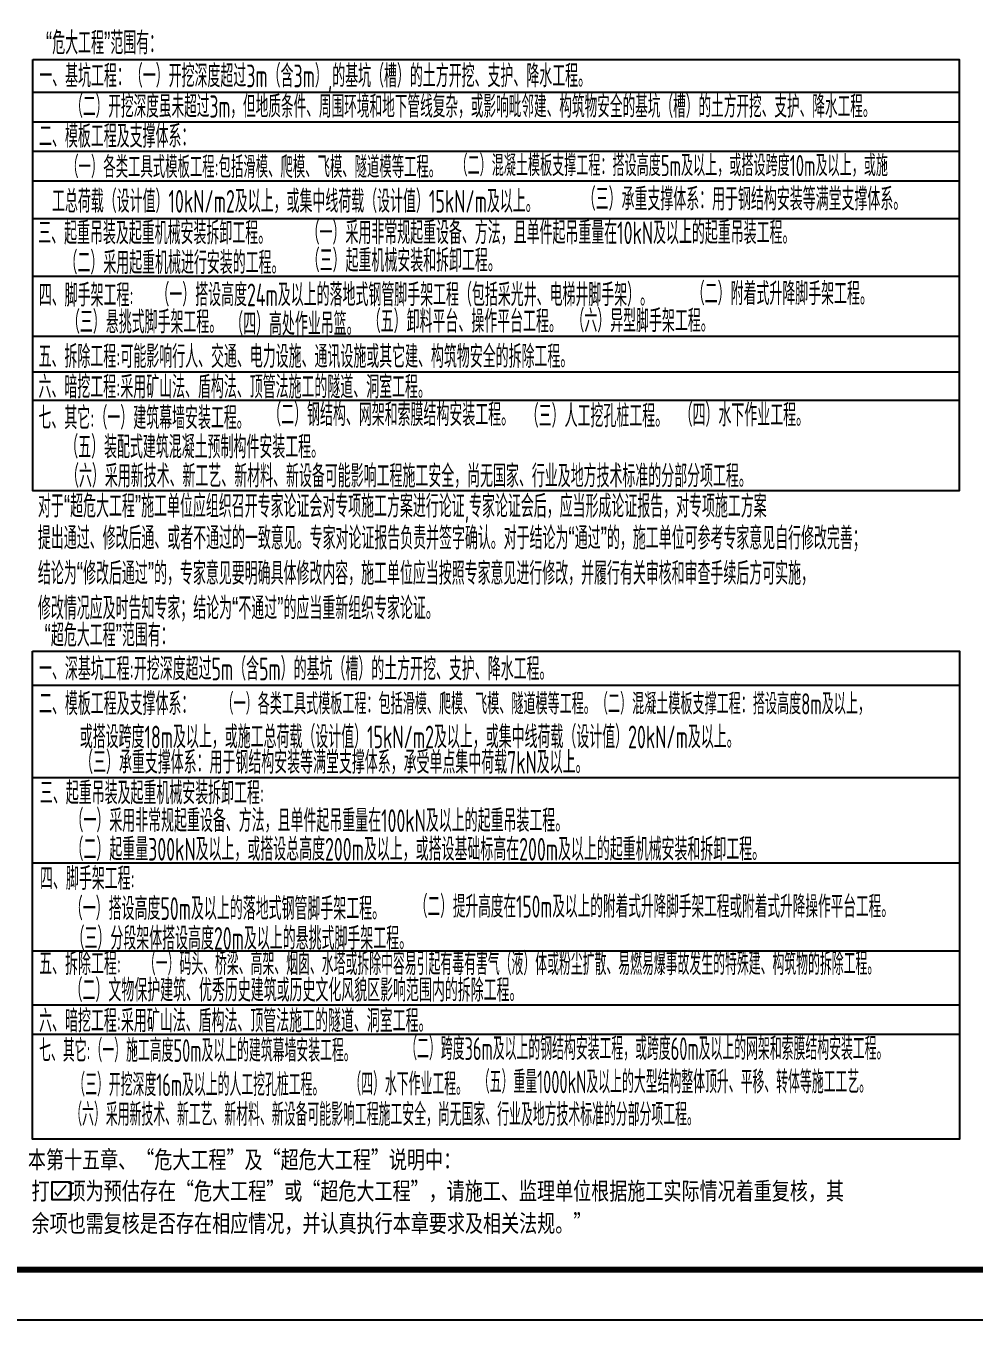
# Model space of a CAD drawing. Extents: x -1058961 to 23600, y -449123 to 2751847.
# Drawn here: x -578989 to -560191, y -12320 to 13348 of the extents above; entities that cross this region are included whole.
import ezdxf

# ---------------------------------------------------------------- set-up
doc = ezdxf.new("R2010")
doc.units = 0
doc.header["$LTSCALE"] = 1000
doc.layers.get('0').update_dxf_attribs({"linetype": 'CONTINUOUS'})
for name, color, linetype in [('0-R-防护门', 4, 'CONTINUOUS'), ('AXIS', 3, 'CONTINUOUS'), ('C-SHET-TTLB', 11, 'CONTINUOUS'), ('SM', 7, 'CONTINUOUS'), ('STEEL', 7, 'CONTINUOUS')]:
    doc.layers.add(name, color=color, linetype=linetype)
doc.styles.add('st', font='', dxfattribs={"width": 0.85})
doc.styles.add('TSSD_REIN', font='tssdeng.shx', dxfattribs={"width": 0.7, "height": 300, "bigfont": 'tssdchn.shx'})
doc.styles.get('st').set_extended_font_data('SimSun')

msp = doc.modelspace()

# ---------------------------------------------------------------- linework, layer by layer
at = {"color": 6, "const_width": 30}
msp.add_lwpolyline([(-578191.79, -9645.92), (-578359.34, -9850.56), (-578416.86, -9780.31)], dxfattribs=at)
at = {"layer": '0-R-防护门'}
for p, q in [((-578849.43, 12031.49), (-560488.08, 12031.49)), ((-578849.43, 11442.73), (-560488.08, 11442.73)), ((-578849.43, 10863.95), (-560488.08, 10863.95)), ((-578849.43, 10275.19), (-560488.08, 10275.19)), ((-578849.43, 9530.41), (-560488.08, 9530.41)), ((-578849.43, 8383.99), (-560488.08, 8383.99)), ((-578849.43, 7196.94), (-560488.08, 7196.94)), ((-578849.43, 6484.72), (-560488.08, 6484.72)), ((-578849.43, 5926.11), (-560488.08, 5926.11)), ((-578849.43, 272.29), (-560488.08, 272.29)), ((-578849.43, -1557.2), (-560488.08, -1557.2)), ((-578849.43, -3250.25), (-560488.08, -3250.25)), ((-578849.43, -4994.94), (-560488.08, -4994.94)), ((-578849.43, -6068), (-560488.08, -6068)), ((-578849.43, -6648.51), (-560488.08, -6648.51))]:
    msp.add_line(p, q, dxfattribs=at)
for points in [[(-578849.43, 12680.13), (-560488.08, 12680.13), (-560488.08, 4124.44), (-578849.43, 4124.44)], [(-578857.5, 947.91), (-560479.16, 947.91), (-560479.16, -8729.05), (-578857.5, -8729.05)]]:
    msp.add_lwpolyline(points, close=True, dxfattribs=at)
at = {"layer": 'C-SHET-TTLB'}
msp.add_lwpolyline([(-549702.31, 47080.13), (-549702.31, -12319.87), (-654802.31, -12319.87), (-654802.31, 47080.13)], close=True, dxfattribs=at)
at = {"layer": 'C-SHET-TTLB', "const_width": 120}
msp.add_lwpolyline([(-652962.31, 46080.13), (-550702.31, 46080.13), (-550702.31, -11319.87), (-652962.31, -11319.87)], close=True, dxfattribs=at)
at = {"layer": 'SM', "color": 6}
msp.add_lwpolyline([(-578105.1, -9577.66), (-578105.1, -9937.65), (-578466.08, -9937.65), (-578466.08, -9577.66), (-578105.1, -9577.66)], dxfattribs=at)

# ---------------------------------------------------------------- texts
at = {"layer": 'AXIS', "style": 'st', "width": 0.75}
for s, p in [('本第十五章、“危大工程”及“超危大工程”说明中：', (-578949.52, -9312.7)), ('打  项为预估存在“危大工程”或“超危大工程”，请施工、监理单位根据施工实际情况着重复核，其', (-578877.35, -9933.87)), ('余项也需复核是否存在相应情况，并认真执行本章要求及相关法规。”', (-578877.5, -10574.98))]:
    msp.add_text(s, height=350, dxfattribs=at).set_placement(p)
at = {"layer": 'STEEL', "color": 2, "style": 'TSSD_REIN', "width": 0.6}
for s, p in [('“危大工程”范围有：', (-578591.87, 12782.93)), ('对于“超危大工程”施工单位应组织召开专家论证会对专项施工方案进行论证,专家论证会后，应当形成论证报告，对专项施工方案', (-578749.88, 3595.97)), ('“超危大工程”范围有：', (-578618.34, 1037.95))]:
    msp.add_text(s, height=450, dxfattribs=at).set_placement(p)
at = {"layer": 'STEEL', "color": 7, "style": 'TSSD_REIN'}
for s, height, width, p in [('一、基坑工程：（一）开挖深度超过3m（含3m）,的基坑（槽）的土方开挖、支护、降水工程。', 450, 0.6, (-578723.74, 12129.47)), ('（二）开挖深度虽未超过3m，但地质条件、周围环境和地下管线复杂，或影响毗邻建、构筑物安全的基坑（槽）的土方开挖、支护、降水工程。', 440, 0.6, (-578108.33, 11527.72)), ('二、模板工程及支撑体系：', 450, 0.6, (-578727.46, 10932.06)), ('（一）各类工具式模板工程:包括滑模、爬模、飞模、隧道模等工程。', 430, 0.6, (-578189.08, 10333.09)), ('（二）混凝土模板支撑工程：搭设高度5m及以上，或搭设跨度10m及以上，或施', 420, 0.6, (-570472.11, 10367.73)), ('工总荷载（设计值）10kN/m2及以上，或集中线荷载（设计值）15kN/m及以上。', 450, 0.6, (-578471.36, 9643.07)), ('\u3000（三）承重支撑体系：用于钢结构安装等满堂支撑体系。', 450, 0.6, (-568206.07, 9686.41)), ('\u3000三、起重吊装及起重机械安装拆卸工程。\u3000', 450, 0.6, (-579000.49, 9013.45)), ('（一）采用非常规起重设备、方法，且单件起吊重量在10kN及以上的起重吊装工程。', 450, 0.6, (-573423.17, 9018.62)), ('（二）采用起重机械进行安装的工程。', 450, 0.6, (-578223.16, 8424.08)), ('（三）起重机械安装和拆卸工程。', 450, 0.6, (-573421.32, 8468.69)), ('四、脚手架工程:\u3000', 450, 0.6, (-578732.27, 7780.3)), ('（一）搭设高度24m及以上的落地式钢管脚手架工程（包括采光井、电梯井脚手架）。', 450, 0.6, (-576401.27, 7788.58)), ('（二）附着式升降脚手架工程。', 450, 0.6, (-565788.43, 7811.27)), ('（三）悬挑式脚手架工程。', 450, 0.6, (-578174.29, 7247.22)), ('（四）高处作业吊篮。', 450, 0.6, (-574938.39, 7209.52)), ('（五）卸料平台、操作平台工程。', 450, 0.6, (-572210.18, 7261.71)), ('（六）异型脚手架工程。', 450, 0.6, (-568174.24, 7272.8)), ('五、拆除工程:可能影响行人、交通、电力设施、通讯设施或其它建、构筑物安全的拆除工程。', 450, 0.6, (-578737.03, 6564.35)), ('六、暗挖工程:采用矿山法、盾构法、顶管法施工的隧道、洞室工程。', 450, 0.6, (-578738.95, 5959.33)), ('（二）钢结构、网架和索膜结构安装工程。', 450, 0.6, (-574184.49, 5410.55)), ('（四）水下作业工程。', 450, 0.6, (-566028.56, 5402.76)), ('七、其它:（一）建筑幕墙安装工程。', 450, 0.6, (-578739.21, 5347.15)), ('（三）人工挖孔桩工程。', 450, 0.6, (-569078.94, 5386.23)), ('（五）装配式建筑混凝土预制构件安装工程。', 450, 0.6, (-578207.92, 4770.04)), ('（六）采用新技术、新工艺、新材料、新设备可能影响工程施工安全，尚无国家、行业及地方技术标准的分部分项工程。', 450, 0.6, (-578192.41, 4194.52)), ('提出通过、修改后通、或者不通过的一致意见。专家对论证报告负责并签字确认。对于结论为“通过”的，施工单位可参考专家意见自行修改完善；', 450, 0.6, (-578749.88, 2962.95)), ('结论为“修改后通过”的，专家意见要明确具体修改内容，施工单位应当按照专家意见进行修改，并履行有关审核和审查手续后方可实施，', 450, 0.6, (-578749.88, 2264.27)), ('修改情况应及时告知专家；结论为“不通过”的应当重新组织专家论证。', 450, 0.6, (-578749.88, 1573.21)), ('一、深基坑工程:开挖深度超过5m（含5m）的基坑（槽）的土方开挖、支护、降水工程。 ', 450, 0.6, (-578727.85, 368.91)), ('二、模板工程及支撑体系：', 450, 0.6, (-578727.85, -322.4)), ('（一）各类工具式模板工程：包括滑模、爬模、飞模、隧道模等工程。（二）混凝土模板支撑工程：搭设高度8m及以上，', 420, 0.6, (-575110.18, -308.67)), ('或搭设跨度18m及以上，或施工总荷载（设计值）15kN/m2及以上，或集中线荷载（设计值）20kN/m及以上。', 450, 0.6, (-577920.59, -979.46)), ('（三）承重支撑体系：用于钢结构安装等满堂支撑体系，承受单点集中荷载7kN及以上。', 450, 0.6, (-577913.08, -1483.68)), ('三、起重吊装及起重机械安装拆卸工程:', 450, 0.6, (-578709.85, -2091.65)), ('（一）采用非常规起重设备、方法，且单件起吊重量在100kN及以上的起重吊装工程。', 450, 0.6, (-578104.05, -2639.68)), ('（二）起重量300kN及以上，或搭设总高度200m及以上，或搭设基础标高在200m及以上的起重机械安装和拆卸工程。', 450, 0.6, (-578104.05, -3206.71)), ('四、脚手架工程:', 450, 0.6, (-578708.29, -3789.36)), ('（二）提升高度在150m及以上的附着式升降脚手架工程或附着式升降操作平台工程。', 440, 0.6, (-571277.3, -4339.09)), ('（一）搭设高度50m及以上的落地式钢管脚手架工程。', 450, 0.6, (-578117.77, -4383.66)), ('（三）分段架体搭设高度20m及以上的悬挑式脚手架工程。', 450, 0.6, (-578082.76, -4975.63)), ('五、拆除工程:', 450, 0.6, (-578725.41, -5479.1)), ('（一）码头、桥梁、高架、烟囱、水塔或拆除中容易引起有毒有害气（液）体或粉尘扩散、易燃易爆事故发生的特殊建、构筑物的拆除工程。', 450, 0.55, (-576650.12, -5478.08)), ('（二）文物保护建筑、优秀历史建筑或历史文化风貌区影响范围内的拆除工程。', 450, 0.6, (-578122.17, -6003.33)), ('六、暗挖工程:采用矿山法、盾构法、顶管法施工的隧道、洞室工程。', 450, 0.6, (-578726.63, -6611.34)), ('（二）跨度36m及以上的钢结构安装工程，或跨度60m及以上的网架和索膜结构安装工程。', 450, 0.55, (-571467.98, -7162.14)), ('七、其它:（一）施工高度50m及以上的建筑幕墙安装工程。', 450, 0.55, (-578726.14, -7198.72)), ('（三）开挖深度16m及以上的人工挖孔桩工程。', 450, 0.55, (-578049.99, -7878.34)), ('（四）水下作业工程。', 450, 0.55, (-572576.41, -7863.64)), ('（五）重量1000kN及以上的大型结构整体顶升、平移、转体等施工工艺。', 450, 0.55, (-570028.62, -7821.87)), ('（六）采用新技术、新工艺、新材料、新设备可能影响工程施工安全，尚无国家、行业及地方技术标准的分部分项工程。', 450, 0.55, (-578109.71, -8468.02))]:
    msp.add_text(s, height=height, dxfattribs=dict(at, width=width)).set_placement(p)

doc.saveas('drawing.dxf')
